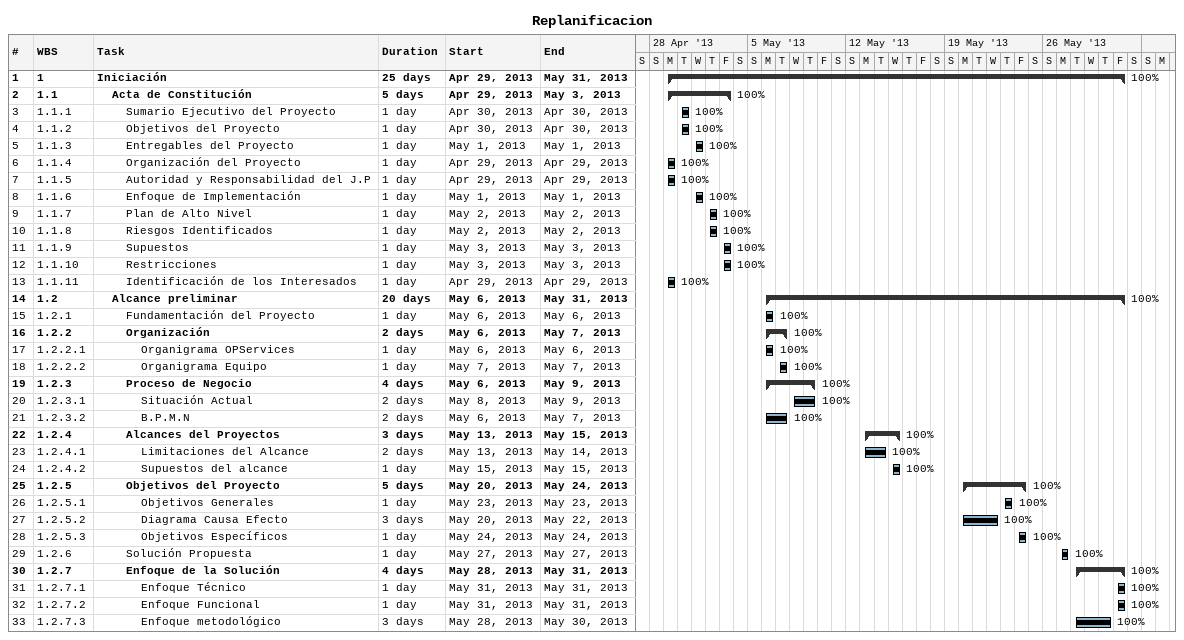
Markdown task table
Replanificacion

| ID | WBS | Task | Duration | Start | Finish | % complete |
|---|---|---|---|---|---|---|
| 1 | 1 | **Iniciación** | 25d | 2013-04-29 | 2013-05-31 | 100 |
| 2 | 1.1 | **Acta de Constitución** | 5d | 2013-04-29 | 2013-05-03 | 100 |
| 3 | 1.1.1 | Sumario Ejecutivo del Proyecto | 1d | 2013-04-30 | 2013-04-30 | 100 |
| 4 | 1.1.2 | Objetivos del Proyecto | 1d | 2013-04-30 | 2013-04-30 | 100 |
| 5 | 1.1.3 | Entregables del Proyecto | 1d | 2013-05-01 | 2013-05-01 | 100 |
| 6 | 1.1.4 | Organización del Proyecto | 1d | 2013-04-29 | 2013-04-29 | 100 |
| 7 | 1.1.5 | Autoridad y Responsabilidad del J.P | 1d | 2013-04-29 | 2013-04-29 | 100 |
| 8 | 1.1.6 | Enfoque de Implementación | 1d | 2013-05-01 | 2013-05-01 | 100 |
| 9 | 1.1.7 | Plan de Alto Nivel | 1d | 2013-05-02 | 2013-05-02 | 100 |
| 10 | 1.1.8 | Riesgos Identificados | 1d | 2013-05-02 | 2013-05-02 | 100 |
| 11 | 1.1.9 | Supuestos | 1d | 2013-05-03 | 2013-05-03 | 100 |
| 12 | 1.1.10 | Restricciones | 1d | 2013-05-03 | 2013-05-03 | 100 |
| 13 | 1.1.11 | Identificación de los Interesados | 1d | 2013-04-29 | 2013-04-29 | 100 |
| 14 | 1.2 | **Alcance preliminar** | 20d | 2013-05-06 | 2013-05-31 | 100 |
| 15 | 1.2.1 | Fundamentación del Proyecto | 1d | 2013-05-06 | 2013-05-06 | 100 |
| 16 | 1.2.2 | **Organización** | 2d | 2013-05-06 | 2013-05-07 | 100 |
| 17 | 1.2.2.1 | Organigrama OPServices | 1d | 2013-05-06 | 2013-05-06 | 100 |
| 18 | 1.2.2.2 | Organigrama Equipo | 1d | 2013-05-07 | 2013-05-07 | 100 |
| 19 | 1.2.3 | **Proceso de Negocio** | 4d | 2013-05-06 | 2013-05-09 | 100 |
| 20 | 1.2.3.1 | Situación Actual | 2d | 2013-05-08 | 2013-05-09 | 100 |
| 21 | 1.2.3.2 | B.P.M.N | 2d | 2013-05-06 | 2013-05-07 | 100 |
| 22 | 1.2.4 | **Alcances del Proyectos** | 3d | 2013-05-13 | 2013-05-15 | 100 |
| 23 | 1.2.4.1 | Limitaciones del Alcance | 2d | 2013-05-13 | 2013-05-14 | 100 |
| 24 | 1.2.4.2 | Supuestos del alcance | 1d | 2013-05-15 | 2013-05-15 | 100 |
| 25 | 1.2.5 | **Objetivos del Proyecto** | 5d | 2013-05-20 | 2013-05-24 | 100 |
| 26 | 1.2.5.1 | Objetivos Generales | 1d | 2013-05-23 | 2013-05-23 | 100 |
| 27 | 1.2.5.2 | Diagrama Causa Efecto | 3d | 2013-05-20 | 2013-05-22 | 100 |
| 28 | 1.2.5.3 | Objetivos Específicos | 1d | 2013-05-24 | 2013-05-24 | 100 |
| 29 | 1.2.6 | Solución Propuesta | 1d | 2013-05-27 | 2013-05-27 | 100 |
| 30 | 1.2.7 | **Enfoque de la Solución** | 4d | 2013-05-28 | 2013-05-31 | 100 |
| 31 | 1.2.7.1 | Enfoque Técnico | 1d | 2013-05-31 | 2013-05-31 | 100 |
| 32 | 1.2.7.2 | Enfoque Funcional | 1d | 2013-05-31 | 2013-05-31 | 100 |
| 33 | 1.2.7.3 | Enfoque metodológico | 3d | 2013-05-28 | 2013-05-30 | 100 |
